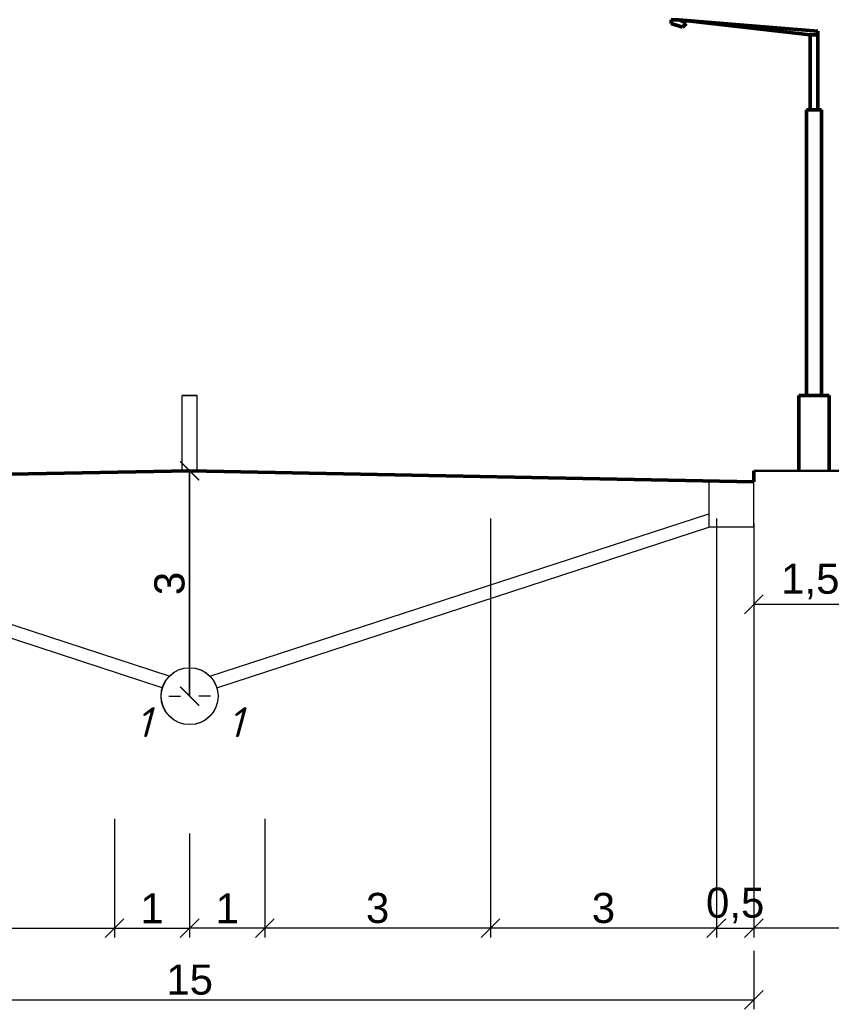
# Model space of a CAD drawing. Header units: millimetres. Extents: x -2123 to 34701, y -1286 to 835.
# Drawn here: x 43.69 to 54.49, y -184.76 to -171.6 of the extents above; entities that cross this region are included whole.
import ezdxf

# ---------------------------------------------------------------- set-up
doc = ezdxf.new("R2010")
doc.units = ezdxf.units.MM
doc.layers.get('0').update_dxf_attribs({"lineweight": 15})
for name, color, linetype, lineweight in [('Дор. Розм.', 7, 'Continuous', 50), ('Линия 0.2', 220, 'Continuous', 20), ('Линия 0.3', 160, 'Continuous', 30), ('Линия 0.5', 26, 'Continuous', 50), ('Размер', 94, 'Continuous', 15)]:
    doc.layers.add(name, color=color, linetype=linetype, lineweight=lineweight)
doc.styles.get("Standard").update_dxf_attribs({"font": 'arial.ttf'})
doc.styles.add('стиль1', font='isocpeui.ttf')
doc.dimstyles.new('М-100', dxfattribs={"dimscale": 100, "dimtxt": 4, "dimasz": 2.5, "dimexe": 1.25, "dimexo": 3, "dimtad": 1, "dimlfac": 0.001, "dimtxsty": 'Standard', "dimblk": 'OBLIQUE', "dimcen": 2.5, "dimadec": 0, "dimazin": 0, "dimtfac": 1, "dimtmove": 0, "dimatfit": 3, "dimldrblk": 'OBLIQUE', "dimfxl": 1.25, "dimlwd": -1, "dimlwe": -1, "dimarcsym": 0})

# ---------------------------------------------------------------- blocks, each defined once
blk = doc.blocks.new('_Oblique')
at = {"color": 0, "linetype": 'ByBlock', "lineweight": -2}
blk.add_line((-0.5, -0.5), (0.5, 0.5), dxfattribs=at)
blk = doc.blocks.new('*D590')
at = {"layer": 'Defpoints', "color": 0, "ltscale": 1000, "transparency": 16777216}
for p in [(36099, 60522), (37099, 60324), (37099, 58765)]:
    blk.add_point(p, dxfattribs=at)
at = {"layer": 'Размер', "color": 0, "ltscale": 1000, "transparency": 16777216}
for p, q in [((36099, 60222), (36099, 58640)), ((37099, 60024), (37099, 58640)), ((36099, 58765), (37099, 58765))]:
    blk.add_line(p, q, dxfattribs=at)
at = {"layer": 'Размер', "color": 0, "ltscale": 1000, "transparency": 16777216, "xscale": 250, "yscale": 250, "zscale": 250, "rotation": 180}
blk.add_blockref('_Oblique', (36099, 58765), dxfattribs=at)
at = {"layer": 'Размер', "color": 0, "ltscale": 1000, "transparency": 16777216, "xscale": 250, "yscale": 250, "zscale": 250}
blk.add_blockref('_Oblique', (37099, 58765), dxfattribs=at)
at = {"layer": 'Размер', "color": 0, "ltscale": 1000, "transparency": 16777216, "insert": (36599, 59029), "char_height": 400, "attachment_point": 5}
blk.add_mtext('1', dxfattribs=at)
blk = doc.blocks.new('*D591')
at = {"layer": 'Defpoints', "color": 0, "ltscale": 1000, "transparency": 16777216}
for p in [(49610, 64852), (44609, 64452), (44609, 58765)]:
    blk.add_point(p, dxfattribs=at)
at = {"layer": 'Размер', "color": 0, "ltscale": 1000, "transparency": 16777216}
for p, q in [((49610, 64552), (49610, 58640)), ((44609, 64152), (44609, 58640)), ((49610, 58765), (44609, 58765))]:
    blk.add_line(p, q, dxfattribs=at)
at = {"layer": 'Размер', "color": 0, "ltscale": 1000, "transparency": 16777216, "xscale": 250, "yscale": 250, "zscale": 250, "rotation": 180}
blk.add_blockref('_Oblique', (44609, 58765), dxfattribs=at)
at = {"layer": 'Размер', "color": 0, "ltscale": 1000, "transparency": 16777216, "xscale": 250, "yscale": 250, "zscale": 250}
blk.add_blockref('_Oblique', (49610, 58765), dxfattribs=at)
at = {"layer": 'Размер', "color": 0, "ltscale": 1000, "transparency": 16777216, "insert": (47109, 59031), "char_height": 400, "attachment_point": 5}
blk.add_mtext('5', dxfattribs=at)
blk = doc.blocks.new('*D592')
at = {"layer": 'Defpoints', "color": 0, "ltscale": 1000, "transparency": 16777216}
for p in [(41104, 64516), (38099, 60522), (38099, 58765)]:
    blk.add_point(p, dxfattribs=at)
at = {"layer": 'Размер', "color": 0, "ltscale": 1000, "transparency": 16777216}
for p, q in [((41104, 64216), (41104, 58640)), ((38099, 60222), (38099, 58640)), ((41104, 58765), (38099, 58765))]:
    blk.add_line(p, q, dxfattribs=at)
at = {"layer": 'Размер', "color": 0, "ltscale": 1000, "transparency": 16777216, "xscale": 250, "yscale": 250, "zscale": 250, "rotation": 180}
blk.add_blockref('_Oblique', (38099, 58765), dxfattribs=at)
at = {"layer": 'Размер', "color": 0, "ltscale": 1000, "transparency": 16777216, "xscale": 250, "yscale": 250, "zscale": 250}
blk.add_blockref('_Oblique', (41104, 58765), dxfattribs=at)
at = {"layer": 'Размер', "color": 0, "ltscale": 1000, "transparency": 16777216, "insert": (39601, 59032), "char_height": 400, "attachment_point": 5}
blk.add_mtext('3', dxfattribs=at)
blk = doc.blocks.new('*D593')
at = {"layer": 'Defpoints', "color": 0, "ltscale": 1000, "transparency": 16777216}
for p in [(38099, 60522), (37099, 60324), (37099, 58765)]:
    blk.add_point(p, dxfattribs=at)
at = {"layer": 'Размер', "color": 0, "ltscale": 1000, "transparency": 16777216}
for p, q in [((38099, 60222), (38099, 58640)), ((37099, 60024), (37099, 58640)), ((38099, 58765), (37099, 58765))]:
    blk.add_line(p, q, dxfattribs=at)
at = {"layer": 'Размер', "color": 0, "ltscale": 1000, "transparency": 16777216, "xscale": 250, "yscale": 250, "zscale": 250, "rotation": 180}
blk.add_blockref('_Oblique', (37099, 58765), dxfattribs=at)
at = {"layer": 'Размер', "color": 0, "ltscale": 1000, "transparency": 16777216, "xscale": 250, "yscale": 250, "zscale": 250}
blk.add_blockref('_Oblique', (38099, 58765), dxfattribs=at)
at = {"layer": 'Размер', "color": 0, "ltscale": 1000, "transparency": 16777216, "insert": (37599, 59029), "char_height": 400, "attachment_point": 5}
blk.add_mtext('1', dxfattribs=at)
blk = doc.blocks.new('*D595')
at = {"layer": 'Defpoints', "color": 0, "ltscale": 1000, "transparency": 16777216}
for p in [(44109, 62673), (44609, 62673), (44609, 58765)]:
    blk.add_point(p, dxfattribs=at)
at = {"layer": 'Размер', "color": 0, "ltscale": 1000, "transparency": 16777216}
for p, q in [((44109, 62373), (44109, 58640)), ((44609, 62373), (44609, 58640)), ((44109, 58765), (44609, 58765))]:
    blk.add_line(p, q, dxfattribs=at)
at = {"layer": 'Размер', "color": 0, "ltscale": 1000, "transparency": 16777216, "xscale": 250, "yscale": 250, "zscale": 250, "rotation": 180}
blk.add_blockref('_Oblique', (44109, 58765), dxfattribs=at)
at = {"layer": 'Размер', "color": 0, "ltscale": 1000, "transparency": 16777216, "xscale": 250, "yscale": 250, "zscale": 250}
blk.add_blockref('_Oblique', (44609, 58765), dxfattribs=at)
at = {"layer": 'Размер', "color": 0, "ltscale": 1000, "transparency": 16777216, "insert": (44359, 59068), "char_height": 400, "attachment_point": 5}
blk.add_mtext('0,5', dxfattribs=at)
blk = doc.blocks.new('*D596')
at = {"layer": 'Defpoints', "color": 0, "ltscale": 1000, "transparency": 16777216}
for p in [(44609, 63552), (46109, 63552), (46109, 63075)]:
    blk.add_point(p, dxfattribs=at)
at = {"layer": 'Размер', "color": 0, "ltscale": 1000, "transparency": 16777216}
for p, q in [((44609, 63252), (44609, 62950)), ((46109, 63252), (46109, 62950)), ((44609, 63075), (46109, 63075))]:
    blk.add_line(p, q, dxfattribs=at)
at = {"layer": 'Размер', "color": 0, "ltscale": 1000, "transparency": 16777216, "xscale": 250, "yscale": 250, "zscale": 250, "rotation": 180}
blk.add_blockref('_Oblique', (44609, 63075), dxfattribs=at)
at = {"layer": 'Размер', "color": 0, "ltscale": 1000, "transparency": 16777216, "xscale": 250, "yscale": 250, "zscale": 250}
blk.add_blockref('_Oblique', (46109, 63075), dxfattribs=at)
at = {"layer": 'Размер', "color": 0, "ltscale": 1000, "transparency": 16777216, "insert": (45359, 63378), "char_height": 400, "attachment_point": 5}
blk.add_mtext('1,5', dxfattribs=at)
blk = doc.blocks.new('*D597')
at = {"layer": 'Defpoints', "color": 0, "ltscale": 1000, "transparency": 16777216}
for p in [(37100, 64852), (37121, 64852), (37121, 61852)]:
    blk.add_point(p, dxfattribs=at)
at = {"layer": 'Размер', "color": 0, "ltscale": 1000, "transparency": 16777216}
for p, q in [((36821, 64852), (36975, 64852)), ((37100, 61852), (37100, 64852)), ((36821, 61852), (36975, 61852))]:
    blk.add_line(p, q, dxfattribs=at)
at = {"layer": 'Размер', "color": 0, "ltscale": 1000, "transparency": 16777216, "xscale": 250, "yscale": 250, "zscale": 250}
for p, rotation in [((37100, 64852), 90), ((37100, 61852), 270)]:
    blk.add_blockref('_Oblique', p, dxfattribs=dict(at, rotation=rotation))
at = {"layer": 'Размер', "color": 0, "ltscale": 1000, "transparency": 16777216, "insert": (36833, 63352), "char_height": 400, "attachment_point": 5, "rotation": 90}
blk.add_mtext('3', dxfattribs=at)
blk = doc.blocks.new('*D599')
at = {"layer": 'Defpoints', "color": 0, "ltscale": 1000, "transparency": 16777216}
for p in [(29589, 58765), (44609, 58765), (44609, 57812)]:
    blk.add_point(p, dxfattribs=at)
at = {"layer": 'Размер', "color": 0, "ltscale": 1000, "transparency": 16777216}
for p, q in [((29589, 58465), (29589, 57687)), ((44609, 58465), (44609, 57687)), ((29589, 57812), (44609, 57812))]:
    blk.add_line(p, q, dxfattribs=at)
at = {"layer": 'Размер', "color": 0, "ltscale": 1000, "transparency": 16777216, "xscale": 250, "yscale": 250, "zscale": 250, "rotation": 180}
blk.add_blockref('_Oblique', (29589, 57812), dxfattribs=at)
at = {"layer": 'Размер', "color": 0, "ltscale": 1000, "transparency": 16777216, "xscale": 250, "yscale": 250, "zscale": 250}
blk.add_blockref('_Oblique', (44609, 57812), dxfattribs=at)
at = {"layer": 'Размер', "color": 0, "ltscale": 1000, "transparency": 16777216, "insert": (37099, 58079), "char_height": 400, "attachment_point": 5}
blk.add_mtext('15', dxfattribs=at)
blk = doc.blocks.new('*D603')
at = {"layer": 'Defpoints', "color": 0, "ltscale": 1000, "transparency": 16777216}
for p in [(44109, 64516), (41104, 60522), (41104, 58765)]:
    blk.add_point(p, dxfattribs=at)
at = {"layer": 'Размер', "color": 0, "ltscale": 1000, "transparency": 16777216}
for p, q in [((44109, 64216), (44109, 58640)), ((41104, 60222), (41104, 58640)), ((44109, 58765), (41104, 58765))]:
    blk.add_line(p, q, dxfattribs=at)
at = {"layer": 'Размер', "color": 0, "ltscale": 1000, "transparency": 16777216, "xscale": 250, "yscale": 250, "zscale": 250, "rotation": 180}
blk.add_blockref('_Oblique', (41104, 58765), dxfattribs=at)
at = {"layer": 'Размер', "color": 0, "ltscale": 1000, "transparency": 16777216, "xscale": 250, "yscale": 250, "zscale": 250}
blk.add_blockref('_Oblique', (44109, 58765), dxfattribs=at)
at = {"layer": 'Размер', "color": 0, "ltscale": 1000, "transparency": 16777216, "insert": (42606, 59032), "char_height": 400, "attachment_point": 5}
blk.add_mtext('3', dxfattribs=at)
blk = doc.blocks.new('*D604')
at = {"layer": 'Defpoints', "color": 0, "ltscale": 1000, "transparency": 16777216}
for p in [(38099, 60522), (37099, 60324), (37099, 58765)]:
    blk.add_point(p, dxfattribs=at)
at = {"layer": 'Размер', "color": 0, "ltscale": 1000, "transparency": 16777216}
for p, q in [((38099, 60222), (38099, 58640)), ((37099, 60024), (37099, 58640)), ((38099, 58765), (37099, 58765))]:
    blk.add_line(p, q, dxfattribs=at)
at = {"layer": 'Размер', "color": 0, "ltscale": 1000, "transparency": 16777216, "xscale": 250, "yscale": 250, "zscale": 250, "rotation": 180}
blk.add_blockref('_Oblique', (37099, 58765), dxfattribs=at)
at = {"layer": 'Размер', "color": 0, "ltscale": 1000, "transparency": 16777216, "xscale": 250, "yscale": 250, "zscale": 250}
blk.add_blockref('_Oblique', (38099, 58765), dxfattribs=at)
at = {"layer": 'Размер', "color": 0, "ltscale": 1000, "transparency": 16777216, "insert": (37599, 59029), "char_height": 400, "attachment_point": 5}
blk.add_mtext('1', dxfattribs=at)
blk = doc.blocks.new('*D606')
at = {"layer": 'Defpoints', "color": 0, "ltscale": 1000, "transparency": 16777216}
for p in [(33094, 64516), (36099, 60522), (36099, 58765)]:
    blk.add_point(p, dxfattribs=at)
at = {"layer": 'Размер', "color": 0, "ltscale": 1000, "transparency": 16777216}
for p, q in [((33094, 64216), (33094, 58640)), ((36099, 60222), (36099, 58640)), ((33094, 58765), (36099, 58765))]:
    blk.add_line(p, q, dxfattribs=at)
at = {"layer": 'Размер', "color": 0, "ltscale": 1000, "transparency": 16777216, "xscale": 250, "yscale": 250, "zscale": 250, "rotation": 180}
blk.add_blockref('_Oblique', (33094, 58765), dxfattribs=at)
at = {"layer": 'Размер', "color": 0, "ltscale": 1000, "transparency": 16777216, "xscale": 250, "yscale": 250, "zscale": 250}
blk.add_blockref('_Oblique', (36099, 58765), dxfattribs=at)
at = {"layer": 'Размер', "color": 0, "ltscale": 1000, "transparency": 16777216, "insert": (34596, 59032), "char_height": 400, "attachment_point": 5}
blk.add_mtext('3', dxfattribs=at)
blk = doc.blocks.new('*D607')
at = {"layer": 'Defpoints', "color": 0, "ltscale": 1000, "transparency": 16777216}
for p in [(36099, 60522), (37099, 60324), (37099, 58765)]:
    blk.add_point(p, dxfattribs=at)
at = {"layer": 'Размер', "color": 0, "ltscale": 1000, "transparency": 16777216}
for p, q in [((36099, 60222), (36099, 58640)), ((37099, 60024), (37099, 58640)), ((36099, 58765), (37099, 58765))]:
    blk.add_line(p, q, dxfattribs=at)
at = {"layer": 'Размер', "color": 0, "ltscale": 1000, "transparency": 16777216, "xscale": 250, "yscale": 250, "zscale": 250, "rotation": 180}
blk.add_blockref('_Oblique', (36099, 58765), dxfattribs=at)
at = {"layer": 'Размер', "color": 0, "ltscale": 1000, "transparency": 16777216, "xscale": 250, "yscale": 250, "zscale": 250}
blk.add_blockref('_Oblique', (37099, 58765), dxfattribs=at)
at = {"layer": 'Размер', "color": 0, "ltscale": 1000, "transparency": 16777216, "insert": (36599, 59029), "char_height": 400, "attachment_point": 5}
blk.add_mtext('1', dxfattribs=at)
blk = doc.blocks.new('*D611')
at = {"layer": 'Defpoints', "color": 0, "ltscale": 1000, "transparency": 16777216}
for p in [(37077, 64852), (37097, 64852), (37077, 61852)]:
    blk.add_point(p, dxfattribs=at)
at = {"layer": 'Размер', "color": 0, "ltscale": 1000, "transparency": 16777216}
for p, q in [((37097, 61852), (37097, 64852)), ((37377, 64852), (37222, 64852)), ((37377, 61852), (37222, 61852))]:
    blk.add_line(p, q, dxfattribs=at)
at = {"layer": 'Размер', "color": 0, "ltscale": 1000, "transparency": 16777216, "xscale": 250, "yscale": 250, "zscale": 250}
for p, rotation in [((37097, 64852), 90), ((37097, 61852), 270)]:
    blk.add_blockref('_Oblique', p, dxfattribs=dict(at, rotation=rotation))
at = {"layer": 'Размер', "color": 0, "ltscale": 1000, "transparency": 16777216, "insert": (36831, 63352), "char_height": 400, "attachment_point": 5, "rotation": 90}
blk.add_mtext('3', dxfattribs=at)
blk = doc.blocks.new('1')
at = {"color": 0, "ltscale": 1000}
for p, q in [((43608.628, 70852.384), (43508.628, 70852.384)), ((43508.628, 70852.384), (43508.628, 70802.384)), ((45358.628, 70652.384), (43608.628, 70852.384)), ((45458.628, 70702.384), (43608.628, 70852.384)), ((43608.628, 70852.384), (43708.628, 70802.384)), ((43708.628, 70802.384), (43608.628, 70852.384)), ((43508.628, 70802.384), (43658.628, 70752.384)), ((43658.628, 70752.384), (43708.628, 70802.384)), ((45458.628, 70652.384), (45458.628, 70702.384)), ((45358.628, 69652.384), (45358.628, 70652.384)), ((45358.628, 70652.384), (45458.628, 70652.384)), ((45458.628, 70652.384), (45458.628, 69652.384)), ((45308.628, 67002.384), (45308.628, 69652.384)), ((45308.628, 69652.384), (45308.628, 65852.384)), ((45508.628, 69652.384), (45308.628, 69652.384)), ((45308.628, 69652.384), (45358.628, 69652.384)), ((45358.628, 69652.384), (45408.628, 69652.384)), ((45408.628, 69652.384), (45358.628, 69652.384)), ((45508.628, 65852.384), (45508.628, 69652.384)), ((45308.628, 65852.384), (45308.628, 67002.384)), ((45508.628, 65852.384), (45508.628, 67002.384)), ((45508.628, 67002.384), (45508.628, 65852.384)), ((45208.628, 64852.384), (45208.628, 65852.384)), ((45208.628, 65852.384), (45608.628, 65852.384)), ((45508.628, 65852.384), (45308.628, 65852.384)), ((45308.628, 65852.384), (45508.628, 65852.384)), ((45608.628, 65852.384), (45508.628, 65852.384)), ((45608.628, 65852.384), (45608.628, 64852.384)), ((45608.628, 64852.384), (45608.628, 65852.384))]:
    blk.add_line(p, q, dxfattribs=at)
blk.add_lwpolyline([(44608.628, 64852.384), (44608.628, 64702.384)])
at = {"layer": 'Линия 0.2', "color": 0, "ltscale": 1000}
for p, q in [((44608.628, 64702.384), (44008.628, 64702.589)), ((44008.628, 64702.589), (44008.628, 64102.384)), ((44608.422, 64102.384), (44608.628, 64702.384)), ((36828.384, 62119.263), (30188.981, 64280.304)), ((37369.224, 62119.263), (44008.628, 64280.304)), ((36735.254, 61963.954), (30188.981, 64102.384)), ((37462.355, 61963.954), (44008.628, 64102.384)), ((44608.628, 64102.384), (44008.628, 64102.384))]:
    blk.add_line(p, q, dxfattribs=at)
for centre in [(37097.4, 61852.371), (37100.209, 61852.371)]:
    blk.add_circle(centre, 378.947, dxfattribs=at)
at = {"layer": 'Линия 0.3', "color": 0, "ltscale": 1000}
for p, q in [((49609.556, 64852.384), (44608.628, 64852.384)), ((44608.628, 64852.384), (44608.628, 64702.384))]:
    blk.add_line(p, q, dxfattribs=at)
at = {"layer": 'Линия 0.5', "color": 0, "ltscale": 1000}
for p in [(29588.981, 64702.384), (44608.628, 64702.384)]:
    blk.add_line(p, (37098.804, 64852.384), dxfattribs=at)
at = {"layer": 'Размер', "color": 0, "ltscale": 1000}
for p, q in [((36998.804, 64852.384), (36998.804, 65852.384)), ((36998.804, 65852.384), (37198.804, 65852.384)), ((36998.804, 64852.384), (36998.804, 65852.384)), ((37198.804, 65852.384), (36998.804, 65852.384)), ((37198.804, 64852.384), (37198.804, 65852.384)), ((37198.804, 64852.384), (37198.804, 65852.384))]:
    blk.add_line(p, q, dxfattribs=at)
at = {"color": 0, "ltscale": 1000, "char_height": 400, "width": 760, "style": 'стиль1'}
for insert, attachment_point in [((36387.164, 61706.594), 1), ((37810.444, 61706.594), 3)]:
    blk.add_mtext('{\\fISOCPEUR|b0|i1|c204|p34;1}', dxfattribs=dict(at, insert=insert, attachment_point=attachment_point))
at = {"layer": 'Размер', "color": 0, "ltscale": 1000}
for base, p1, p2, angle, picture, middle in [((37097.4, 64852.371), (37076.794, 61852.371), (37076.794, 64852.371), 90, '*D611', (36830.535, 63352.371)), ((37100.209, 64852.371), (37120.815, 61852.371), (37120.815, 64852.371), 90, '*D597', (36833.343, 63352.371)), ((44608.628, 58765.386), (49609.556, 64852.384), (44608.628, 64452.384), 180, '*D591', (47109.092, 59031.297)), ((36098.804, 58765.4), (33093.893, 64516.076), (36098.804, 60521.966), 0, '*D606', (34596.348, 59032.266)), ((38098.804, 58765.4), (41103.716, 64516.076), (38098.804, 60521.966), 180, '*D592', (39601.26, 59032.266)), ((41103.716, 58765.414), (44108.628, 64516.09), (41103.716, 60521.98), 180, '*D603', (42606.172, 59032.28)), ((46108.628, 63075.011), (44608.628, 63552.384), (46108.628, 63552.384), 180, '*D596', (45358.628, 63377.893)), ((37098.804, 58765.386), (36098.804, 60521.966), (37098.804, 60324.354), 0, '*D607', (36598.804, 59028.705)), ((37098.804, 58765.386), (38098.804, 60521.966), (37098.804, 60324.354), 180, '*D593', (37598.804, 59028.705)), ((37098.804, 58765.386), (38098.804, 60521.966), (37098.804, 60324.354), 180, '*D604', (37598.804, 59028.705))]:
    dim = blk.add_linear_dim(base=base, p1=p1, p2=p2, angle=angle, dimstyle='М-100', dxfattribs=at)
    dim.commit()
    dim.dimension.update_dxf_attribs({"geometry": picture, "text_midpoint": middle})
dim = blk.add_linear_dim(base=(44608.628, 58765.414), p1=(44108.628, 62673.058), p2=(44608.628, 62673.058), angle=180, dimstyle='М-100', dxfattribs=at)
dim.commit()
dim.dimension.update_dxf_attribs({"geometry": '*D595', "text_midpoint": (44358.628, 58765.414), "dimtype": 160})
dim = blk.add_linear_dim(base=(37098.804, 58765.386), p1=(36098.804, 60521.966), p2=(37098.804, 60324.354), dimstyle='М-100', dxfattribs=at)
dim.commit()
dim.dimension.update_dxf_attribs({"geometry": '*D590', "text_midpoint": (36598.804, 59028.705)})
dim = blk.add_linear_dim(base=(44608.628, 57811.912), p1=(29588.953, 58765.386), p2=(44608.628, 58765.414), text='15', dimstyle='М-100', dxfattribs=at)
dim.commit()
dim.dimension.update_dxf_attribs({"geometry": '*D599', "text_midpoint": (37098.79, 58078.641)})

msp = doc.modelspace()

# ---------------------------------------------------------------- block references
at = {"layer": 'Дор. Розм.', "xscale": 0.001, "yscale": 0.001, "zscale": 0.001}
msp.add_blockref('1', (8.851, -242.448), dxfattribs=at)

doc.saveas('drawing.dxf')
